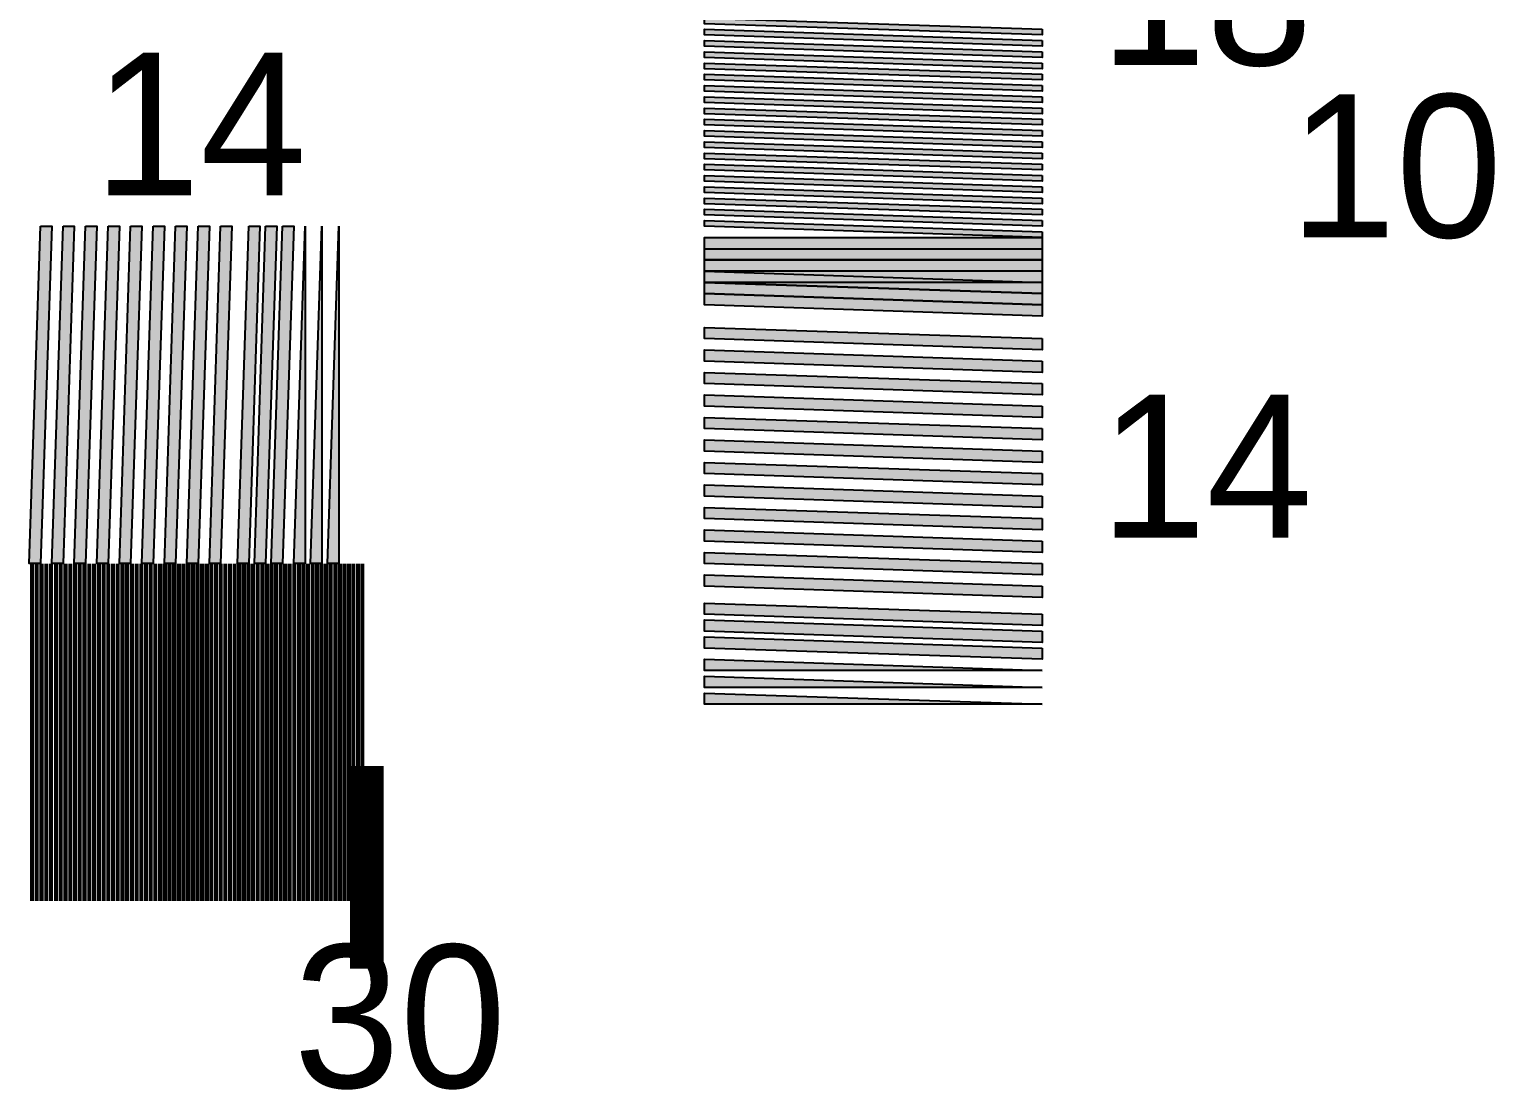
# Model space of a CAD drawing. Header units: millimetres. Extents: x 0 to 420, y 0 to 297.
# Drawn here: x 249.5 to 303.2, y 48.8 to 87.7 of the extents above; entities that cross this region are included whole.
import ezdxf

# ---------------------------------------------------------------- set-up
doc = ezdxf.new("R2010")
doc.units = ezdxf.units.MM
doc.layers.add('LABELS', color=7, linetype='Continuous')
doc.layers.add('PERIPHERY', color=7, linetype='Continuous')

msp = doc.modelspace()

# ---------------------------------------------------------------- hatches: boundary and pattern name
at = {"layer": 'PERIPHERY', "true_color": 0x000000}
h = msp.add_hatch(color=7, dxfattribs=at)
h.dxf.hatch_style = 1
h.paths.add_polyline_path([(286.622, 87.656), (286.622, 87.45), (274.246, 87.862), (274.246, 88.069), (286.622, 87.656)])
h = msp.add_hatch(color=7, dxfattribs=at)
h.dxf.hatch_style = 1
h.paths.add_polyline_path([(286.622, 87.244), (286.622, 87.037), (274.246, 87.45), (274.246, 87.656), (286.622, 87.244)])
h = msp.add_hatch(color=7, dxfattribs=at)
h.dxf.hatch_style = 1
h.paths.add_polyline_path([(286.622, 86.831), (286.622, 86.625), (274.246, 87.037), (274.246, 87.244), (286.622, 86.831)])
h = msp.add_hatch(color=7, dxfattribs=at)
h.dxf.hatch_style = 1
h.paths.add_polyline_path([(286.622, 86.418), (286.622, 86.212), (274.246, 86.625), (274.246, 86.831), (286.622, 86.418)])
h = msp.add_hatch(color=7, dxfattribs=at)
h.dxf.hatch_style = 1
h.paths.add_polyline_path([(286.622, 86.006), (286.622, 85.8), (274.246, 86.212), (274.246, 86.418), (286.622, 86.006)])
h = msp.add_hatch(color=7, dxfattribs=at)
h.dxf.hatch_style = 1
h.paths.add_polyline_path([(286.622, 85.593), (286.622, 85.387), (274.246, 85.8), (274.246, 86.006), (286.622, 85.593)])
h = msp.add_hatch(color=7, dxfattribs=at)
h.dxf.hatch_style = 1
h.paths.add_polyline_path([(286.622, 85.181), (286.622, 84.975), (274.246, 85.387), (274.246, 85.593), (286.622, 85.181)])
h = msp.add_hatch(color=7, dxfattribs=at)
h.dxf.hatch_style = 1
h.paths.add_polyline_path([(286.622, 84.768), (286.622, 84.562), (274.246, 84.975), (274.246, 85.181), (286.622, 84.768)])
h = msp.add_hatch(color=7, dxfattribs=at)
h.dxf.hatch_style = 1
h.paths.add_polyline_path([(286.622, 84.356), (286.622, 84.15), (274.246, 84.562), (274.246, 84.768), (286.622, 84.356)])
h = msp.add_hatch(color=7, dxfattribs=at)
h.dxf.hatch_style = 1
h.paths.add_polyline_path([(286.622, 83.943), (286.622, 83.737), (274.246, 84.15), (274.246, 84.356), (286.622, 83.943)])
h = msp.add_hatch(color=7, dxfattribs=at)
h.dxf.hatch_style = 1
h.paths.add_polyline_path([(286.622, 83.531), (286.622, 83.325), (274.246, 83.737), (274.246, 83.943), (286.622, 83.531)])
h = msp.add_hatch(color=7, dxfattribs=at)
h.dxf.hatch_style = 1
h.paths.add_polyline_path([(286.622, 83.118), (286.622, 82.912), (274.246, 83.325), (274.246, 83.531), (286.622, 83.118)])
h = msp.add_hatch(color=7, dxfattribs=at)
h.dxf.hatch_style = 1
h.paths.add_polyline_path([(286.622, 82.706), (286.622, 82.5), (274.246, 82.912), (274.246, 83.118), (286.622, 82.706)])
h = msp.add_hatch(color=7, dxfattribs=at)
h.dxf.hatch_style = 1
h.paths.add_polyline_path([(286.622, 82.293), (286.622, 82.087), (274.246, 82.5), (274.246, 82.706), (286.622, 82.293)])
h = msp.add_hatch(color=7, dxfattribs=at)
h.dxf.hatch_style = 1
h.paths.add_polyline_path([(286.622, 81.881), (286.622, 81.675), (274.246, 82.087), (274.246, 82.293), (286.622, 81.881)])
h = msp.add_hatch(color=7, dxfattribs=at)
h.dxf.hatch_style = 1
h.paths.add_polyline_path([(286.622, 81.468), (286.622, 81.262), (274.246, 81.675), (274.246, 81.881), (286.622, 81.468)])
h = msp.add_hatch(color=7, dxfattribs=at)
h.dxf.hatch_style = 1
h.paths.add_polyline_path([(286.622, 81.056), (286.622, 80.85), (274.246, 81.262), (274.246, 81.468), (286.622, 81.056)])
h = msp.add_hatch(color=7, dxfattribs=at)
h.dxf.hatch_style = 1
h.paths.add_polyline_path([(286.622, 80.643), (286.622, 80.437), (274.246, 80.85), (274.246, 81.056), (286.622, 80.643)])
h = msp.add_hatch(color=7, dxfattribs=at)
h.dxf.hatch_style = 1
h.paths.add_polyline_path([(286.622, 80.231), (286.622, 80.025), (274.246, 80.437), (274.246, 80.643), (286.622, 80.231)])
h = msp.add_hatch(color=7, dxfattribs=at)
h.dxf.hatch_style = 1
h.paths.add_polyline_path([(249.909, 80.438), (250.322, 80.438), (249.909, 68.062), (249.497, 68.062), (249.909, 80.438)])
h = msp.add_hatch(color=7, dxfattribs=at)
h.dxf.hatch_style = 1
h.paths.add_polyline_path([(250.734, 80.438), (251.147, 80.438), (250.734, 68.062), (250.322, 68.062), (250.734, 80.438)])
h = msp.add_hatch(color=7, dxfattribs=at)
h.dxf.hatch_style = 1
h.paths.add_polyline_path([(251.559, 80.438), (251.972, 80.438), (251.559, 68.062), (251.147, 68.062), (251.559, 80.438)])
h = msp.add_hatch(color=7, dxfattribs=at)
h.dxf.hatch_style = 1
h.paths.add_polyline_path([(252.384, 80.438), (252.797, 80.438), (252.384, 68.062), (251.972, 68.062), (252.384, 80.438)])
h = msp.add_hatch(color=7, dxfattribs=at)
h.dxf.hatch_style = 1
h.paths.add_polyline_path([(253.209, 80.438), (253.622, 80.438), (253.209, 68.062), (252.797, 68.062), (253.209, 80.438)])
h = msp.add_hatch(color=7, dxfattribs=at)
h.dxf.hatch_style = 1
h.paths.add_polyline_path([(254.034, 80.438), (254.447, 80.438), (254.034, 68.062), (253.622, 68.062), (254.034, 80.438)])
h = msp.add_hatch(color=7, dxfattribs=at)
h.dxf.hatch_style = 1
h.paths.add_polyline_path([(254.859, 80.438), (255.272, 80.438), (254.859, 68.062), (254.447, 68.062), (254.859, 80.438)])
h = msp.add_hatch(color=7, dxfattribs=at)
h.dxf.hatch_style = 1
h.paths.add_polyline_path([(255.684, 80.438), (256.097, 80.438), (255.684, 68.062), (255.272, 68.062), (255.684, 80.438)])
h = msp.add_hatch(color=7, dxfattribs=at)
h.dxf.hatch_style = 1
h.paths.add_polyline_path([(256.509, 80.438), (256.922, 80.438), (256.509, 68.062), (256.097, 68.062), (256.509, 80.438)])
h = msp.add_hatch(color=7, dxfattribs=at)
h.dxf.hatch_style = 1
h.paths.add_polyline_path([(257.541, 80.438), (257.953, 80.438), (257.541, 68.062), (257.128, 68.062), (257.541, 80.438)])
h = msp.add_hatch(color=7, dxfattribs=at)
h.dxf.hatch_style = 1
h.paths.add_polyline_path([(258.159, 80.438), (258.572, 80.438), (258.159, 68.062), (257.747, 68.062), (258.159, 80.438)])
h = msp.add_hatch(color=7, dxfattribs=at)
h.dxf.hatch_style = 1
h.paths.add_polyline_path([(258.778, 80.438), (259.191, 80.438), (258.778, 68.062), (258.366, 68.062), (258.778, 80.438)])
h = msp.add_hatch(color=7, dxfattribs=at)
h.dxf.hatch_style = 1
h.paths.add_polyline_path([(259.603, 80.438), (259.603, 68.062), (259.191, 68.062), (259.603, 80.438)])
h = msp.add_hatch(color=7, dxfattribs=at)
h.dxf.hatch_style = 1
h.paths.add_polyline_path([(260.222, 80.438), (260.222, 68.062), (259.81, 68.062), (260.222, 80.438)])
h = msp.add_hatch(color=7, dxfattribs=at)
h.dxf.hatch_style = 1
h.paths.add_polyline_path([(260.841, 80.438), (260.841, 68.062), (260.428, 68.062), (260.841, 80.438)])
h = msp.add_hatch(color=7, dxfattribs=at)
h.dxf.hatch_style = 1
h.paths.add_polyline_path([(286.622, 80.025), (286.622, 79.199), (274.246, 79.199), (274.246, 80.025), (286.622, 80.025)])
h = msp.add_hatch(color=7, dxfattribs=at)
h.dxf.hatch_style = 1
h.paths.add_polyline_path([(286.622, 79.612), (286.622, 78.787), (274.246, 78.787), (274.246, 79.612), (286.622, 79.612)])
h = msp.add_hatch(color=7, dxfattribs=at)
h.dxf.hatch_style = 1
h.paths.add_polyline_path([(286.622, 79.2), (286.622, 78.375), (274.246, 78.375), (274.246, 79.2), (286.622, 79.2)])
h = msp.add_hatch(color=7, dxfattribs=at)
h.dxf.hatch_style = 1
h.paths.add_polyline_path([(286.622, 78.375), (286.622, 77.962), (274.246, 78.375), (274.246, 78.787), (286.622, 78.375)])
h = msp.add_hatch(color=7, dxfattribs=at)
h.dxf.hatch_style = 1
h.paths.add_polyline_path([(286.622, 77.962), (286.622, 77.55), (274.246, 77.962), (274.246, 78.375), (286.622, 77.962)])
h = msp.add_hatch(color=7, dxfattribs=at)
h.dxf.hatch_style = 1
h.paths.add_polyline_path([(286.622, 77.55), (286.622, 77.137), (274.246, 77.55), (274.246, 77.962), (286.622, 77.55)])
h = msp.add_hatch(color=7, dxfattribs=at)
h.dxf.hatch_style = 1
h.paths.add_polyline_path([(286.622, 76.312), (286.622, 75.899), (274.246, 76.312), (274.246, 76.725), (286.622, 76.312)])
h = msp.add_hatch(color=7, dxfattribs=at)
h.dxf.hatch_style = 1
h.paths.add_polyline_path([(286.622, 75.487), (286.622, 75.074), (274.246, 75.487), (274.246, 75.9), (286.622, 75.487)])
h = msp.add_hatch(color=7, dxfattribs=at)
h.dxf.hatch_style = 1
h.paths.add_polyline_path([(286.622, 74.662), (286.622, 74.249), (274.246, 74.662), (274.246, 75.075), (286.622, 74.662)])
h = msp.add_hatch(color=7, dxfattribs=at)
h.dxf.hatch_style = 1
h.paths.add_polyline_path([(286.622, 73.837), (286.622, 73.424), (274.246, 73.837), (274.246, 74.249), (286.622, 73.837)])
h = msp.add_hatch(color=7, dxfattribs=at)
h.dxf.hatch_style = 1
h.paths.add_polyline_path([(286.622, 73.012), (286.622, 72.599), (274.246, 73.012), (274.246, 73.424), (286.622, 73.012)])
h = msp.add_hatch(color=7, dxfattribs=at)
h.dxf.hatch_style = 1
h.paths.add_polyline_path([(286.622, 72.187), (286.622, 71.775), (274.246, 72.187), (274.246, 72.6), (286.622, 72.187)])
h = msp.add_hatch(color=7, dxfattribs=at)
h.dxf.hatch_style = 1
h.paths.add_polyline_path([(286.622, 71.362), (286.622, 70.95), (274.246, 71.362), (274.246, 71.775), (286.622, 71.362)])
h = msp.add_hatch(color=7, dxfattribs=at)
h.dxf.hatch_style = 1
h.paths.add_polyline_path([(286.622, 70.537), (286.622, 70.125), (274.246, 70.537), (274.246, 70.95), (286.622, 70.537)])
h = msp.add_hatch(color=7, dxfattribs=at)
h.dxf.hatch_style = 1
h.paths.add_polyline_path([(286.622, 69.712), (286.622, 69.3), (274.246, 69.712), (274.246, 70.125), (286.622, 69.712)])
h = msp.add_hatch(color=7, dxfattribs=at)
h.dxf.hatch_style = 1
h.paths.add_polyline_path([(286.622, 68.887), (286.622, 68.475), (274.246, 68.887), (274.246, 69.3), (286.622, 68.887)])
h = msp.add_hatch(color=7, dxfattribs=at)
h.dxf.hatch_style = 1
h.paths.add_polyline_path([(286.622, 68.062), (286.622, 67.65), (274.246, 68.062), (274.246, 68.475), (286.622, 68.062)])
h = msp.add_hatch(color=7, dxfattribs=at)
h.dxf.hatch_style = 1
h.paths.add_polyline_path([(286.622, 67.237), (286.622, 66.825), (274.246, 67.237), (274.246, 67.65), (286.622, 67.237)])
h = msp.add_hatch(color=7, dxfattribs=at)
h.dxf.hatch_style = 1
h.paths.add_polyline_path([(286.622, 66.206), (286.622, 65.793), (274.246, 66.206), (274.246, 66.618), (286.622, 66.206)])
h = msp.add_hatch(color=7, dxfattribs=at)
h.dxf.hatch_style = 1
h.paths.add_polyline_path([(286.622, 65.587), (286.622, 65.175), (274.246, 65.587), (274.246, 66), (286.622, 65.587)])
h = msp.add_hatch(color=7, dxfattribs=at)
h.dxf.hatch_style = 1
h.paths.add_polyline_path([(286.622, 64.968), (286.622, 64.556), (274.246, 64.968), (274.246, 65.381), (286.622, 64.968)])
h = msp.add_hatch(color=7, dxfattribs=at)
h.dxf.hatch_style = 1
h.paths.add_polyline_path([(286.622, 64.143), (274.246, 64.143), (274.246, 64.556), (286.622, 64.143)])
h = msp.add_hatch(color=7, dxfattribs=at)
h.dxf.hatch_style = 1
h.paths.add_polyline_path([(286.622, 63.525), (274.246, 63.525), (274.246, 63.937), (286.622, 63.525)])
h = msp.add_hatch(color=7, dxfattribs=at)
h.dxf.hatch_style = 1
h.paths.add_polyline_path([(286.622, 62.906), (274.246, 62.906), (274.246, 63.318), (286.622, 62.906)])

# ---------------------------------------------------------------- linework, layer by layer
at = {"layer": 'PERIPHERY', "color": 250}
for points in [[(286.622, 87.656), (286.622, 87.45), (274.246, 87.862), (274.246, 88.069), (286.622, 87.656)], [(286.622, 87.244), (286.622, 87.037), (274.246, 87.45), (274.246, 87.656), (286.622, 87.244)], [(286.622, 86.831), (286.622, 86.625), (274.246, 87.037), (274.246, 87.244), (286.622, 86.831)], [(286.622, 86.418), (286.622, 86.212), (274.246, 86.625), (274.246, 86.831), (286.622, 86.418)], [(286.622, 86.006), (286.622, 85.8), (274.246, 86.212), (274.246, 86.418), (286.622, 86.006)], [(286.622, 85.593), (286.622, 85.387), (274.246, 85.8), (274.246, 86.006), (286.622, 85.593)], [(286.622, 85.181), (286.622, 84.975), (274.246, 85.387), (274.246, 85.593), (286.622, 85.181)], [(286.622, 84.768), (286.622, 84.562), (274.246, 84.975), (274.246, 85.181), (286.622, 84.768)], [(286.622, 84.356), (286.622, 84.15), (274.246, 84.562), (274.246, 84.768), (286.622, 84.356)], [(286.622, 83.943), (286.622, 83.737), (274.246, 84.15), (274.246, 84.356), (286.622, 83.943)], [(286.622, 83.531), (286.622, 83.325), (274.246, 83.737), (274.246, 83.943), (286.622, 83.531)], [(286.622, 83.118), (286.622, 82.912), (274.246, 83.325), (274.246, 83.531), (286.622, 83.118)], [(286.622, 82.706), (286.622, 82.5), (274.246, 82.912), (274.246, 83.118), (286.622, 82.706)], [(286.622, 82.293), (286.622, 82.087), (274.246, 82.5), (274.246, 82.706), (286.622, 82.293)], [(286.622, 81.881), (286.622, 81.675), (274.246, 82.087), (274.246, 82.293), (286.622, 81.881)], [(286.622, 81.468), (286.622, 81.262), (274.246, 81.675), (274.246, 81.881), (286.622, 81.468)], [(286.622, 81.056), (286.622, 80.85), (274.246, 81.262), (274.246, 81.468), (286.622, 81.056)], [(286.622, 80.643), (286.622, 80.437), (274.246, 80.85), (274.246, 81.056), (286.622, 80.643)], [(286.622, 80.231), (286.622, 80.025), (274.246, 80.437), (274.246, 80.643), (286.622, 80.231)], [(249.909, 80.438), (250.322, 80.438), (249.909, 68.062), (249.497, 68.062), (249.909, 80.438)], [(250.734, 80.438), (251.147, 80.438), (250.734, 68.062), (250.322, 68.062), (250.734, 80.438)], [(251.559, 80.438), (251.972, 80.438), (251.559, 68.062), (251.147, 68.062), (251.559, 80.438)], [(252.384, 80.438), (252.797, 80.438), (252.384, 68.062), (251.972, 68.062), (252.384, 80.438)], [(253.209, 80.438), (253.622, 80.438), (253.209, 68.062), (252.797, 68.062), (253.209, 80.438)], [(254.034, 80.438), (254.447, 80.438), (254.034, 68.062), (253.622, 68.062), (254.034, 80.438)], [(254.859, 80.438), (255.272, 80.438), (254.859, 68.062), (254.447, 68.062), (254.859, 80.438)], [(255.684, 80.438), (256.097, 80.438), (255.684, 68.062), (255.272, 68.062), (255.684, 80.438)], [(256.509, 80.438), (256.922, 80.438), (256.509, 68.062), (256.097, 68.062), (256.509, 80.438)], [(257.541, 80.438), (257.953, 80.438), (257.541, 68.062), (257.128, 68.062), (257.541, 80.438)], [(258.159, 80.438), (258.572, 80.438), (258.159, 68.062), (257.747, 68.062), (258.159, 80.438)], [(258.778, 80.438), (259.191, 80.438), (258.778, 68.062), (258.366, 68.062), (258.778, 80.438)], [(259.603, 80.438), (259.603, 68.062), (259.191, 68.062), (259.603, 80.438)], [(260.222, 80.438), (260.222, 68.062), (259.81, 68.062), (260.222, 80.438)], [(260.841, 80.438), (260.841, 68.062), (260.428, 68.062), (260.841, 80.438)], [(286.622, 80.025), (286.622, 79.199), (274.246, 79.199), (274.246, 80.025), (286.622, 80.025)], [(286.622, 79.612), (286.622, 78.787), (274.246, 78.787), (274.246, 79.612), (286.622, 79.612)], [(286.622, 79.2), (286.622, 78.375), (274.246, 78.375), (274.246, 79.2), (286.622, 79.2)], [(286.622, 78.375), (286.622, 77.962), (274.246, 78.375), (274.246, 78.787), (286.622, 78.375)], [(286.622, 77.962), (286.622, 77.55), (274.246, 77.962), (274.246, 78.375), (286.622, 77.962)], [(286.622, 77.55), (286.622, 77.137), (274.246, 77.55), (274.246, 77.962), (286.622, 77.55)], [(286.622, 76.312), (286.622, 75.899), (274.246, 76.312), (274.246, 76.725), (286.622, 76.312)], [(286.622, 75.487), (286.622, 75.074), (274.246, 75.487), (274.246, 75.9), (286.622, 75.487)], [(286.622, 74.662), (286.622, 74.249), (274.246, 74.662), (274.246, 75.075), (286.622, 74.662)], [(286.622, 73.837), (286.622, 73.424), (274.246, 73.837), (274.246, 74.249), (286.622, 73.837)], [(286.622, 73.012), (286.622, 72.599), (274.246, 73.012), (274.246, 73.424), (286.622, 73.012)], [(286.622, 72.187), (286.622, 71.775), (274.246, 72.187), (274.246, 72.6), (286.622, 72.187)], [(286.622, 71.362), (286.622, 70.95), (274.246, 71.362), (274.246, 71.775), (286.622, 71.362)], [(286.622, 70.537), (286.622, 70.125), (274.246, 70.537), (274.246, 70.95), (286.622, 70.537)], [(286.622, 69.712), (286.622, 69.3), (274.246, 69.712), (274.246, 70.125), (286.622, 69.712)], [(286.622, 68.887), (286.622, 68.475), (274.246, 68.887), (274.246, 69.3), (286.622, 68.887)], [(286.622, 68.062), (286.622, 67.65), (274.246, 68.062), (274.246, 68.475), (286.622, 68.062)], [(286.622, 67.237), (286.622, 66.825), (274.246, 67.237), (274.246, 67.65), (286.622, 67.237)], [(286.622, 66.206), (286.622, 65.793), (274.246, 66.206), (274.246, 66.618), (286.622, 66.206)], [(286.622, 65.587), (286.622, 65.175), (274.246, 65.587), (274.246, 66), (286.622, 65.587)], [(286.622, 64.968), (286.622, 64.556), (274.246, 64.968), (274.246, 65.381), (286.622, 64.968)], [(286.622, 64.143), (274.246, 64.143), (274.246, 64.556), (286.622, 64.143)], [(286.622, 63.525), (274.246, 63.525), (274.246, 63.937), (286.622, 63.525)], [(286.622, 62.906), (274.246, 62.906), (274.246, 63.318), (286.622, 62.906)]]:
    msp.add_lwpolyline(points, close=True, dxfattribs=at)
at = {"layer": 'PERIPHERY', "color": 250, "lineweight": 35}
for points, const_width in [([(249.592, 68.062), (249.592, 55.687)], 0.15), ([(249.768, 68.062), (249.768, 55.687)], 0.15), ([(249.944, 68.062), (249.944, 55.687)], 0.15), ([(250.12, 68.062), (250.12, 55.687)], 0.15), ([(250.296, 68.062), (250.296, 55.687)], 0.15), ([(250.471, 68.062), (250.471, 55.687)], 0.15), ([(250.648, 68.062), (250.648, 55.687)], 0.15), ([(250.823, 68.062), (250.823, 55.687)], 0.15), ([(250.997, 68.062), (250.997, 55.687)], 0.15), ([(251.172, 68.062), (251.172, 55.687)], 0.15), ([(251.347, 68.062), (251.347, 55.687)], 0.15), ([(251.521, 68.062), (251.521, 55.687)], 0.15), ([(251.696, 68.062), (251.696, 55.687)], 0.15), ([(251.87, 68.062), (251.87, 55.687)], 0.15), ([(252.044, 68.062), (252.044, 55.687)], 0.15), ([(252.219, 68.062), (252.219, 55.687)], 0.15), ([(252.393, 68.062), (252.393, 55.687)], 0.15), ([(252.566, 68.062), (252.566, 55.687)], 0.15), ([(252.74, 68.062), (252.74, 55.687)], 0.15), ([(252.912, 68.062), (252.912, 55.687)], 0.15), ([(253.085, 68.062), (253.085, 55.687)], 0.15), ([(253.259, 68.062), (253.259, 55.687)], 0.15), ([(253.431, 68.062), (253.431, 55.687)], 0.15), ([(253.604, 68.062), (253.604, 55.687)], 0.15), ([(253.776, 68.062), (253.776, 55.687)], 0.15), ([(253.948, 68.062), (253.948, 55.687)], 0.15), ([(254.12, 68.062), (254.12, 55.687)], 0.15), ([(254.293, 68.062), (254.293, 55.687)], 0.15), ([(254.464, 68.062), (254.464, 55.687)], 0.15), ([(254.636, 68.062), (254.636, 55.687)], 0.15), ([(254.807, 68.062), (254.807, 55.687)], 0.15), ([(254.978, 68.062), (254.978, 55.687)], 0.15), ([(255.149, 68.062), (255.149, 55.687)], 0.15), ([(255.321, 68.062), (255.321, 55.687)], 0.15), ([(255.492, 68.062), (255.492, 55.687)], 0.15), ([(255.662, 68.062), (255.662, 55.687)], 0.15), ([(255.833, 68.062), (255.833, 55.687)], 0.15), ([(256.003, 68.062), (256.003, 55.687)], 0.15), ([(256.173, 68.062), (256.173, 55.687)], 0.15), ([(256.344, 68.062), (256.344, 55.687)], 0.15), ([(256.513, 68.062), (256.513, 55.687)], 0.15), ([(256.683, 68.062), (256.683, 55.687)], 0.15), ([(256.853, 68.062), (256.853, 55.687)], 0.15), ([(257.022, 68.062), (257.022, 55.687)], 0.15), ([(257.191, 68.062), (257.191, 55.687)], 0.15), ([(257.361, 68.062), (257.361, 55.687)], 0.15), ([(257.53, 68.062), (257.53, 55.687)], 0.15), ([(257.698, 68.062), (257.698, 55.687)], 0.15), ([(257.868, 68.062), (257.868, 55.687)], 0.15), ([(258.036, 68.062), (258.036, 55.687)], 0.15), ([(258.204, 68.062), (258.204, 55.687)], 0.15), ([(258.373, 68.062), (258.373, 55.687)], 0.15), ([(258.541, 68.062), (258.541, 55.687)], 0.15), ([(258.709, 68.062), (258.709, 55.687)], 0.15), ([(258.877, 68.062), (258.877, 55.687)], 0.15), ([(259.044, 68.062), (259.044, 55.687)], 0.15), ([(259.211, 68.062), (259.211, 55.687)], 0.15), ([(259.379, 68.062), (259.379, 55.687)], 0.15), ([(259.546, 68.062), (259.546, 55.687)], 0.15), ([(259.713, 68.062), (259.713, 55.687)], 0.15), ([(259.88, 68.062), (259.88, 55.687)], 0.15), ([(260.047, 68.062), (260.047, 55.687)], 0.15), ([(260.213, 68.062), (260.213, 55.687)], 0.15), ([(260.38, 68.062), (260.38, 55.687)], 0.15), ([(260.546, 68.062), (260.546, 55.687)], 0.15), ([(260.712, 68.062), (260.712, 55.687)], 0.15), ([(260.879, 68.062), (260.879, 55.687)], 0.15), ([(261.044, 68.062), (261.044, 55.687)], 0.15), ([(261.21, 68.062), (261.21, 55.687)], 0.15), ([(261.376, 68.062), (261.376, 55.687)], 0.15), ([(261.542, 68.062), (261.542, 55.687)], 0.15), ([(261.707, 68.062), (261.707, 55.687)], 0.15), ([(261.872, 60.637), (261.872, 53.212)], 1.237)]:
    msp.add_lwpolyline(points, dxfattribs=dict(at, const_width=const_width))
at = {"layer": 'PERIPHERY', "color": 250, "true_color": 0x000000}
for points in [[(274.246, 87.862), (286.622, 87.45), (286.622, 87.656)], [(286.622, 87.244), (274.246, 87.656), (274.246, 87.45)], [(274.246, 87.45), (286.622, 87.037), (286.622, 87.244)], [(286.622, 86.831), (274.246, 87.244), (274.246, 87.037)], [(274.246, 87.037), (286.622, 86.625), (286.622, 86.831)], [(286.622, 86.418), (274.246, 86.831), (274.246, 86.625)], [(274.246, 86.625), (286.622, 86.212), (286.622, 86.418)], [(286.622, 86.006), (274.246, 86.418), (274.246, 86.212)], [(274.246, 86.212), (286.622, 85.8), (286.622, 86.006)], [(286.622, 85.593), (274.246, 86.006), (274.246, 85.8)], [(274.246, 85.8), (286.622, 85.387), (286.622, 85.593)], [(286.622, 85.181), (274.246, 85.593), (274.246, 85.387)], [(274.246, 85.387), (286.622, 84.975), (286.622, 85.181)], [(286.622, 84.768), (274.246, 85.181), (274.246, 84.975)], [(274.246, 84.975), (286.622, 84.562), (286.622, 84.768)], [(286.622, 84.356), (274.246, 84.768), (274.246, 84.562)], [(274.246, 84.562), (286.622, 84.15), (286.622, 84.356)], [(286.622, 83.943), (274.246, 84.356), (274.246, 84.15)], [(274.246, 84.15), (286.622, 83.737), (286.622, 83.943)], [(286.622, 83.531), (274.246, 83.943), (274.246, 83.737)], [(274.246, 83.737), (286.622, 83.325), (286.622, 83.531)], [(286.622, 83.118), (274.246, 83.531), (274.246, 83.325)], [(274.246, 83.325), (286.622, 82.912), (286.622, 83.118)], [(286.622, 82.706), (274.246, 83.118), (274.246, 82.912)], [(274.246, 82.912), (286.622, 82.5), (286.622, 82.706)], [(286.622, 82.293), (274.246, 82.706), (274.246, 82.5)], [(274.246, 82.5), (286.622, 82.087), (286.622, 82.293)], [(286.622, 81.881), (274.246, 82.293), (274.246, 82.087)], [(274.246, 82.087), (286.622, 81.675), (286.622, 81.881)], [(286.622, 81.468), (274.246, 81.881), (274.246, 81.675)], [(274.246, 81.675), (286.622, 81.262), (286.622, 81.468)], [(286.622, 81.056), (274.246, 81.468), (274.246, 81.262)], [(274.246, 81.262), (286.622, 80.85), (286.622, 81.056)], [(286.622, 80.643), (274.246, 81.056), (274.246, 80.85)], [(274.246, 80.85), (286.622, 80.437), (286.622, 80.643)], [(286.622, 80.231), (274.246, 80.643), (274.246, 80.437)], [(249.909, 80.438), (249.497, 68.062), (249.909, 68.062)], [(249.909, 68.062), (250.322, 80.438), (249.909, 80.438)], [(250.734, 80.438), (250.322, 68.062), (250.734, 68.062)], [(250.734, 68.062), (251.147, 80.438), (250.734, 80.438)], [(251.559, 80.438), (251.147, 68.062), (251.559, 68.062)], [(251.559, 68.062), (251.972, 80.438), (251.559, 80.438)], [(252.384, 80.438), (251.972, 68.062), (252.384, 68.062)], [(252.384, 68.062), (252.797, 80.438), (252.384, 80.438)], [(253.209, 80.438), (252.797, 68.062), (253.209, 68.062)], [(253.209, 68.062), (253.622, 80.438), (253.209, 80.438)], [(254.034, 80.438), (253.622, 68.062), (254.034, 68.062)], [(254.034, 68.062), (254.447, 80.438), (254.034, 80.438)], [(254.859, 80.438), (254.447, 68.062), (254.859, 68.062)], [(254.859, 68.062), (255.272, 80.438), (254.859, 80.438)], [(255.684, 80.438), (255.272, 68.062), (255.684, 68.062)], [(255.684, 68.062), (256.097, 80.438), (255.684, 80.438)], [(256.509, 80.438), (256.097, 68.062), (256.509, 68.062)], [(256.509, 68.062), (256.922, 80.438), (256.509, 80.438)], [(257.541, 80.438), (257.128, 68.062), (257.541, 68.062)], [(257.541, 68.062), (257.953, 80.438), (257.541, 80.438)], [(258.159, 80.438), (257.747, 68.062), (258.159, 68.062)], [(258.159, 68.062), (258.572, 80.438), (258.159, 80.438)], [(258.778, 80.438), (258.366, 68.062), (258.778, 68.062)], [(258.778, 68.062), (259.191, 80.438), (258.778, 80.438)], [(259.191, 68.062), (259.603, 68.062), (259.603, 80.438)], [(259.81, 68.062), (260.222, 68.062), (260.222, 80.438)], [(260.428, 68.062), (260.841, 68.062), (260.841, 80.438)], [(274.246, 80.437), (286.622, 80.025), (286.622, 80.231)], [(286.622, 80.025), (274.246, 80.025), (274.246, 79.199)], [(274.246, 79.199), (286.622, 79.199), (286.622, 80.025)], [(286.622, 79.612), (274.246, 79.612), (274.246, 78.787)], [(274.246, 78.787), (286.622, 78.787), (286.622, 79.612)], [(286.622, 79.2), (274.246, 79.2), (274.246, 78.375)], [(274.246, 78.375), (286.622, 78.375), (286.622, 79.2)], [(286.622, 78.375), (274.246, 78.787), (274.246, 78.375)], [(274.246, 78.375), (286.622, 77.962), (286.622, 78.375)], [(286.622, 77.962), (274.246, 78.375), (274.246, 77.962)], [(274.246, 77.962), (286.622, 77.55), (286.622, 77.962)], [(286.622, 77.55), (274.246, 77.962), (274.246, 77.55)], [(274.246, 77.55), (286.622, 77.137), (286.622, 77.55)], [(286.622, 76.312), (274.246, 76.725), (274.246, 76.312)], [(274.246, 76.312), (286.622, 75.899), (286.622, 76.312)], [(286.622, 75.487), (274.246, 75.9), (274.246, 75.487)], [(274.246, 75.487), (286.622, 75.074), (286.622, 75.487)], [(286.622, 74.662), (274.246, 75.075), (274.246, 74.662)], [(274.246, 74.662), (286.622, 74.249), (286.622, 74.662)], [(286.622, 73.837), (274.246, 74.249), (274.246, 73.837)], [(274.246, 73.837), (286.622, 73.424), (286.622, 73.837)], [(286.622, 73.012), (274.246, 73.424), (274.246, 73.012)], [(274.246, 73.012), (286.622, 72.599), (286.622, 73.012)], [(286.622, 72.187), (274.246, 72.6), (274.246, 72.187)], [(274.246, 72.187), (286.622, 71.775), (286.622, 72.187)], [(286.622, 71.362), (274.246, 71.775), (274.246, 71.362)], [(274.246, 71.362), (286.622, 70.95), (286.622, 71.362)], [(286.622, 70.537), (274.246, 70.95), (274.246, 70.537)], [(274.246, 70.537), (286.622, 70.125), (286.622, 70.537)], [(286.622, 69.712), (274.246, 70.125), (274.246, 69.712)], [(274.246, 69.712), (286.622, 69.3), (286.622, 69.712)], [(286.622, 68.887), (274.246, 69.3), (274.246, 68.887)], [(274.246, 68.887), (286.622, 68.475), (286.622, 68.887)], [(286.622, 68.062), (274.246, 68.475), (274.246, 68.062)], [(274.246, 68.062), (286.622, 67.65), (286.622, 68.062)], [(286.622, 67.237), (274.246, 67.65), (274.246, 67.237)], [(274.246, 67.237), (286.622, 66.825), (286.622, 67.237)], [(286.622, 66.206), (274.246, 66.618), (274.246, 66.206)], [(274.246, 66.206), (286.622, 65.793), (286.622, 66.206)], [(286.622, 65.587), (274.246, 66), (274.246, 65.587)], [(274.246, 65.587), (286.622, 65.175), (286.622, 65.587)], [(286.622, 64.968), (274.246, 65.381), (274.246, 64.968)], [(274.246, 64.968), (286.622, 64.556), (286.622, 64.968)], [(274.246, 64.556), (274.246, 64.143), (286.622, 64.143)], [(274.246, 63.937), (274.246, 63.525), (286.622, 63.525)], [(274.246, 63.318), (274.246, 62.906), (286.622, 62.906)]]:
    msp.add_solid(points, dxfattribs=at)

# ---------------------------------------------------------------- texts
at = {"layer": 'LABELS', "color": 250}
for s, p in [('18', (288.742, 86.341)), ('14', (251.865, 81.562)), ('10', (295.693, 80.028)), ('14', (288.742, 69.016)), ('30', (259.184, 48.846))]:
    msp.add_text(s, height=5.2388, dxfattribs=at).set_placement(p)

doc.saveas('drawing.dxf')
